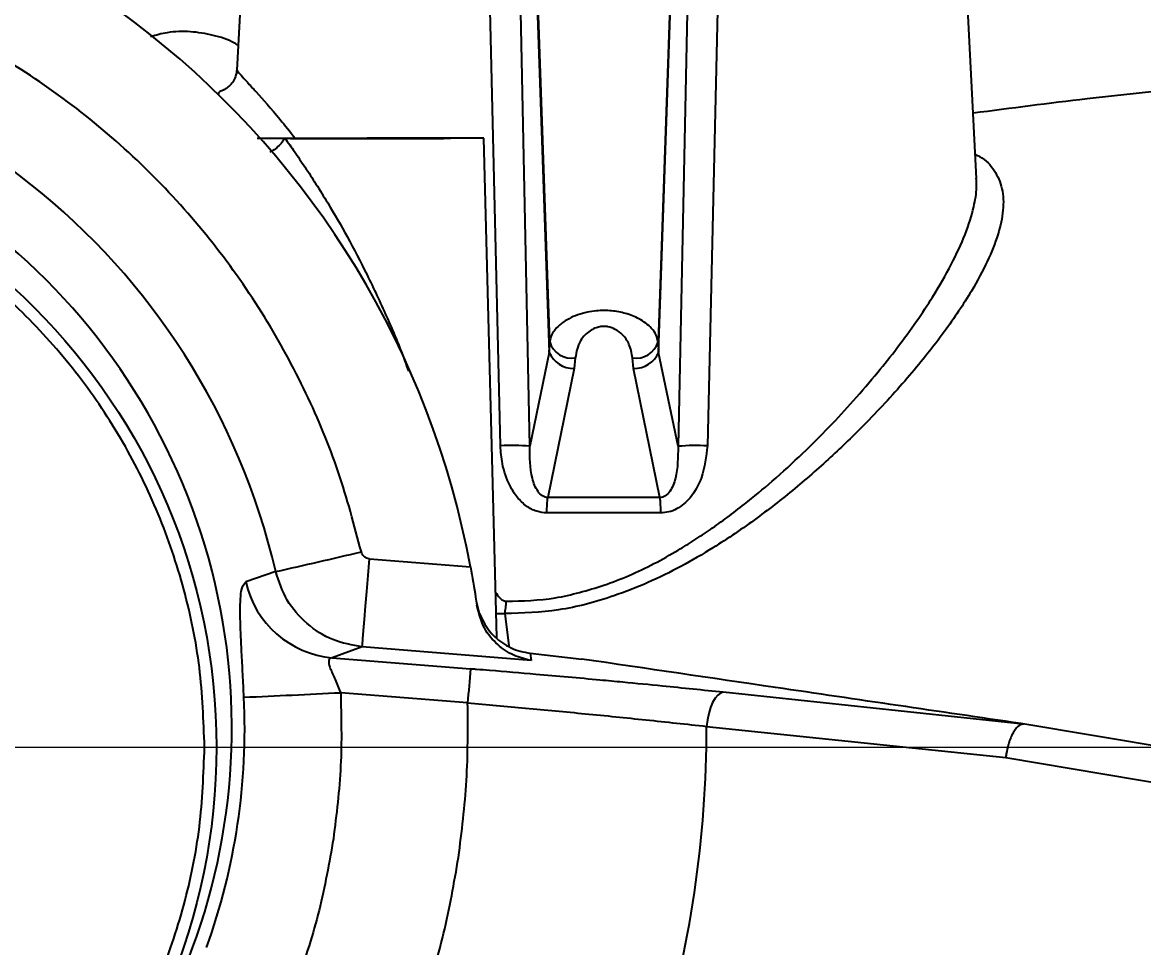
# Model space of a CAD drawing. Header units: millimetres. Extents: x 2278 to 4715, y 679 to 2402.
# Drawn here: x 3378 to 3472.7, y 1133.6 to 1211.8 of the extents above; entities that cross this region are included whole.
import ezdxf

# ---------------------------------------------------------------- set-up
doc = ezdxf.new("R2010")
doc.units = ezdxf.units.MM
doc.layers.add('AM_5', color=3, linetype='Continuous', lineweight=25)
doc.styles.add('SLDTEXTSTYLE1', font='txt.shx', dxfattribs={"width": 0.7, "bigfont": 'gbcbig.shx'})
doc.dimstyles.new('SLDDIMSTYLE12$0', dxfattribs={"dimtxt": 12, "dimasz": 10, "dimexe": 0, "dimexo": 0.0625, "dimgap": 0.875, "dimtad": 1, "dimdec": 1, "dimlfac": 1.8, "dimrnd": 1e-09, "dimzin": 12, "dimdsep": 46, "dimtxsty": 'SLDTEXTSTYLE1', "dimcen": 0.09, "dimdle": 8.16, "dimclrd": 3, "dimclre": 3, "dimadec": 0, "dimazin": 3, "dimtfac": 1, "dimtdec": 1, "dimtofl": 0, "dimtmove": 0, "dimatfit": 3, "dimfxl": 0, "dimfrac": 2, "dimtolj": 1, "dimlwd": 5, "dimlwe": 5, "dimarcsym": 0})
doc.dimstyles.new('SLDDIMSTYLE12$3', dxfattribs={"dimtxt": 12, "dimasz": 10, "dimexe": 0, "dimexo": 0.0625, "dimgap": 0.875, "dimtad": 1, "dimdec": 1, "dimlfac": 1.8, "dimrnd": 1e-09, "dimzin": 12, "dimdsep": 46, "dimtxsty": 'SLDTEXTSTYLE1', "dimcen": 0.09, "dimdle": 8.16, "dimclrd": 3, "dimclre": 3, "dimadec": 0, "dimazin": 3, "dimtfac": 1, "dimtdec": 1, "dimtofl": 0, "dimtmove": 0, "dimatfit": 3, "dimfxl": 0, "dimfrac": 2, "dimtolj": 1, "dimlwd": 5, "dimlwe": 5, "dimarcsym": 0})

# ---------------------------------------------------------------- blocks, each defined once
blk = doc.blocks.new('*D71')
at = {"layer": 'AM_5', "color": 3, "lineweight": 5, "transparency": 16777216}
blk.add_line((3341.859, 1151.043), (3341.859, 1334.14), dxfattribs=at)
at = {"layer": 'AM_5', "color": 3, "linetype": 'Continuous', "lineweight": 5, "transparency": 16777216}
for p, q in [((3351.859, 1334.14), (3509.099, 1334.14)), ((3519.099, 1224.837), (3519.099, 1334.14))]:
    blk.add_line(p, q, dxfattribs=at)
at = {"layer": 'AM_5', "color": 3, "transparency": 16777216}
for points in [[(3351.859, 1335.806), (3351.859, 1332.473), (3341.859, 1334.14)], [(3509.099, 1335.806), (3509.099, 1332.473), (3519.099, 1334.14)]]:
    blk.add_solid(points, dxfattribs=at)
at = {"layer": 'Defpoints', "color": 0, "transparency": 16777216}
for p in [(3519.099, 1334.14), (3519.099, 1224.775), (3341.859, 1150.98)]:
    blk.add_point(p, dxfattribs=at)
at = {"layer": 'AM_5', "color": 0, "transparency": 16777216, "insert": (3430.479, 1341.015), "char_height": 12, "attachment_point": 5, "style": 'SLDTEXTSTYLE1'}
blk.add_mtext('\\A1;178', dxfattribs=at)
blk = doc.blocks.new('*D62')
at = {"layer": 'AM_5', "color": 3, "lineweight": 5, "transparency": 16777216}
blk.add_line((3635.07, 1267.984), (3666.319, 1267.984), dxfattribs=at)
at = {"layer": 'AM_5', "color": 3, "linetype": 'Continuous', "lineweight": 5, "transparency": 16777216}
for p, q in [((3666.319, 1257.984), (3666.319, 1160.541)), ((3341.936, 1150.541), (3666.319, 1150.541))]:
    blk.add_line(p, q, dxfattribs=at)
at = {"layer": 'AM_5', "color": 3, "transparency": 16777216}
for points in [[(3664.652, 1257.984), (3667.986, 1257.984), (3666.319, 1267.984)], [(3664.652, 1160.541), (3667.986, 1160.541), (3666.319, 1150.541)]]:
    blk.add_solid(points, dxfattribs=at)
at = {"layer": 'Defpoints', "color": 0, "transparency": 16777216}
for p in [(3635.008, 1267.984), (3341.874, 1150.541), (3666.319, 1150.541)]:
    blk.add_point(p, dxfattribs=at)
at = {"layer": 'AM_5', "color": 0, "transparency": 16777216, "insert": (3659.444, 1209.263), "char_height": 12, "attachment_point": 5, "rotation": 90, "style": 'SLDTEXTSTYLE1'}
blk.add_mtext('\\A1;115', dxfattribs=at)
blk = doc.blocks.new('*D63')
at = {"layer": 'AM_5', "color": 3, "linetype": 'Continuous', "lineweight": 5, "transparency": 16777216}
blk.add_line((3488.292, 1319.245), (3462.482, 1287.196), dxfattribs=at)
at = {"layer": 'AM_5', "color": 3, "lineweight": 5, "transparency": 16777216}
for p, q in [((3409.078, 1220.995), (3409.258, 1220.995)), ((3409.168, 1220.905), (3409.168, 1221.085))]:
    blk.add_line(p, q, dxfattribs=at)
at = {"layer": 'AM_5', "color": 3, "transparency": 16777216}
blk.add_solid([(3461.184, 1288.241), (3463.78, 1286.151), (3456.21, 1279.408)], dxfattribs=at)
at = {"layer": 'Defpoints', "color": 0, "transparency": 16777216}
for p in [(3456.21, 1279.408), (3362.126, 1162.582)]:
    blk.add_point(p, dxfattribs=at)
at = {"layer": 'AM_5', "color": 0, "transparency": 16777216, "insert": (3473.169, 1311.427), "char_height": 12, "attachment_point": 5, "rotation": 51.15426, "style": 'SLDTEXTSTYLE1'}
blk.add_mtext('\\A1;%%C420', dxfattribs=at)

msp = doc.modelspace()

# ---------------------------------------------------------------- linework, layer by layer
at = {"color": 7, "linetype": 'Continuous', "lineweight": 25}
for p, q in [((3397.099, 1226.855), (3396.096, 1207.71)), ((3418.362, 1175.994), (3417.176, 1226.916)), ((3420.836, 1175.956), (3419.777, 1226.913)), ((3420.988, 1226.902), (3422.477, 1183.883)), ((3422.528, 1184.771), (3421.066, 1226.901)), ((3433.132, 1226.901), (3431.671, 1184.771)), ((3431.721, 1183.883), (3433.21, 1226.902)), ((3434.422, 1226.913), (3433.363, 1175.956)), ((3437.022, 1226.916), (3435.837, 1175.994)), ((3458.581, 1198.575), (3457.361, 1221.855)), ((3418.054, 1159.806), (3416.95, 1201.97)), ((3422.477, 1183.883), (3422.528, 1184.771)), ((3431.671, 1184.771), (3431.721, 1183.883)), ((3422.477, 1183.883), (3420.836, 1175.956)), ((3433.363, 1175.956), (3431.721, 1183.883)), ((3424.688, 1183.424), (3424.584, 1182.537)), ((3429.615, 1182.537), (3429.51, 1183.424)), ((3424.584, 1182.537), (3422.368, 1171.637)), ((3431.83, 1171.637), (3429.615, 1182.537)), ((3407.294, 1166.459), (3415.832, 1165.771)), ((3399.38, 1165.373), (3396.847, 1164.505)), ((3416.309, 1162.892), (3416.575, 1161.854)), ((3418, 1161.841), (3418.734, 1161.824)), ((3418.734, 1161.824), (3419.06, 1159.114)), ((3406.692, 1159.012), (3404.161, 1158.096)), ((3404.161, 1158.096), (3415.824, 1157.156)), ((3420.97, 1157.862), (3406.692, 1159.012)), ((3420.879, 1158.486), (3425.239, 1157.992)), ((3420.879, 1158.486), (3420.97, 1157.862)), ((3415.593, 1154.286), (3404.869, 1155.15)), ((3462.516, 1152.501), (3437.176, 1155.18)), ((3487.757, 1148.272), (3462.318, 1152.545)), ((3435.771, 1152.306), (3461.039, 1149.662)), ((3394.373, 1150.398), (3394.373, 1150.407)), ((3461.039, 1149.662), (3494.691, 1144.049))]:
    msp.add_line(p, q, dxfattribs=at)
at = {"color": 7, "linetype": 'Continuous', "lineweight": 25, "flags": 128}
for points in [[(3431.83, 1171.637), (3430.653, 1171.638), (3429.471, 1171.638), (3428.286, 1171.638), (3427.099, 1171.638), (3425.913, 1171.638), (3424.728, 1171.638), (3423.546, 1171.638), (3422.368, 1171.637)], [(3431.916, 1170.329), (3430.717, 1170.329), (3429.514, 1170.329), (3428.307, 1170.33), (3427.099, 1170.33), (3425.891, 1170.33), (3424.685, 1170.329), (3423.482, 1170.329), (3422.283, 1170.329)], [(3406.692, 1159.012), (3406.71, 1159.227), (3406.748, 1159.699), (3406.806, 1160.412), (3406.881, 1161.34), (3406.971, 1162.451), (3407.072, 1163.705), (3407.181, 1165.057), (3407.294, 1166.459)], [(3437.176, 1155.18), (3436.945, 1155.115), (3436.713, 1154.944), (3436.491, 1154.675), (3436.285, 1154.317), (3436.104, 1153.885), (3435.955, 1153.392), (3435.842, 1152.86), (3435.771, 1152.306)]]:
    msp.add_lwpolyline(points, dxfattribs=at)
at = {"color": 7, "linetype": 'Continuous', "lineweight": 25}
msp.add_circle((3341.874, 1150.541), 52.5, dxfattribs=at)
for centre, radius, start, end in [((3342.1, 1152.041), 75, 10.54851, 92.46086), ((3342.099, 1152.052), 58.809, 13.09228, 89.91829), ((3342.099, 1152.132), 53.574, 308.26934, 171.50515), ((3424.373, 1185.325), 1.927, 196.70211, 279.40565), ((3429.825, 1185.325), 1.927, 260.59454, 343.29737), ((3424.528, 1184.77), 2.234, 203.39428, 271.42772), ((3429.671, 1184.771), 2.234, 268.57245, 336.60531), ((3419.352, 1159.851), 16.174, 84.73329, 93.50893), ((3434.847, 1159.85), 16.174, 86.49111, 95.26667), ((3421.891, 1170.333), 10.025, 359.97591, 7.47448), ((3131.965, 2341.253), 1205.904, 282.812128, 283.164856), ((3404.916, 1166.336), 8.275, 192.79006, 264.76479), ((8347.012, 758.241), 4947.297, 175.375054, 175.408407), ((3342.1, 1152.115), 54.664, 340.22854, 2.782), ((3340.286, 2449.522), 1295.983, 272.494846, 272.856436), ((3342.1, 1152.109), 93.672, 342.88971, 0.12059)]:
    msp.add_arc(centre, radius, start, end, dxfattribs=at)
for points, knots in [([(3341.666, 981.809), (3344.227, 981.834), (3347.807, 981.869), (3353.076, 982.148), (3357.541, 982.483), (3362.857, 983.049), (3368.426, 983.822), (3374.239, 984.832), (3380.211, 986.088), (3386.287, 987.599), (3392.424, 989.369), (3398.59, 991.404), (3404.753, 993.703), (3410.89, 996.268), (3416.978, 999.099), (3422.998, 1002.192), (3428.931, 1005.547), (3434.76, 1009.159), (3440.469, 1013.025), (3446.045, 1017.139), (3451.472, 1021.496), (3456.738, 1026.09), (3461.829, 1030.915), (3466.734, 1035.963), (3471.441, 1041.226), (3475.939, 1046.695), (3480.217, 1052.364), (3484.266, 1058.221), (3488.075, 1064.258), (3491.637, 1070.463), (3494.942, 1076.828), (3497.983, 1083.341), (3500.752, 1089.99), (3503.243, 1096.764), (3505.448, 1103.652), (3507.363, 1110.641), (3508.981, 1117.718), (3510.299, 1124.872), (3511.312, 1132.089), (3512.016, 1139.356), (3512.409, 1146.66), (3512.488, 1153.988), (3512.251, 1161.326), (3511.697, 1168.661), (3510.825, 1175.979), (3509.634, 1183.266), (3508.126, 1190.508), (3506.301, 1197.693), (3504.161, 1204.806), (3501.707, 1211.833), (3498.942, 1218.762), (3495.869, 1225.578), (3492.492, 1232.269), (3488.815, 1238.821), (3484.841, 1245.221), (3480.576, 1251.456), (3476.025, 1257.514), (3471.193, 1263.382), (3466.086, 1269.049), (3460.709, 1274.501), (3455.263, 1279.549), (3449.789, 1284.201), (3444.331, 1288.471), (3438.706, 1292.513), (3432.925, 1296.321), (3426.997, 1299.89), (3420.935, 1303.212), (3414.749, 1306.282), (3408.452, 1309.095), (3402.059, 1311.647), (3395.583, 1313.933), (3389.046, 1315.95), (3382.471, 1317.692), (3375.898, 1319.157), (3369.404, 1320.339), (3363.115, 1321.236), (3357.591, 1321.819), (3352.708, 1322.187), (3347.884, 1322.426), (3341.91, 1322.543), (3336.393, 1322.433), (3331.124, 1322.161), (3326.659, 1321.824), (3321.343, 1321.259), (3315.774, 1320.485), (3309.961, 1319.476), (3303.989, 1318.219), (3297.913, 1316.709), (3291.775, 1314.938), (3285.61, 1312.904), (3279.447, 1310.604), (3273.31, 1308.039), (3267.222, 1305.209), (3261.202, 1302.115), (3255.269, 1298.76), (3249.44, 1295.148), (3243.731, 1291.283), (3238.155, 1287.169), (3232.728, 1282.811), (3227.462, 1278.217), (3222.371, 1273.393), (3217.466, 1268.345), (3212.759, 1263.082), (3208.261, 1257.612), (3203.983, 1251.944), (3199.934, 1246.087), (3196.125, 1240.05), (3192.563, 1233.844), (3189.258, 1227.479), (3186.215, 1220.967), (3183.453, 1214.316), (3181.116, 1208.034), (3179.838, 1203.929), (3179.275, 1202.12)], [0, 0, 0, 0, 0.0102074, 0.014274, 0.021037, 0.0280561, 0.0355867, 0.0434511, 0.0515783, 0.0599113, 0.0684099, 0.0770439, 0.085791, 0.0946336, 0.1035582, 0.112554, 0.1216124, 0.1307262, 0.1398897, 0.1490979, 0.1583469, 0.1676331, 0.1769537, 0.1863062, 0.1956884, 0.2050985, 0.2145348, 0.2239961, 0.233481, 0.2429885, 0.2525178, 0.262068, 0.2716385, 0.2812287, 0.2908382, 0.3004664, 0.3101132, 0.3197782, 0.3294613, 0.3391624, 0.3488814, 0.3586183, 0.3683733, 0.3781464, 0.387938, 0.3977483, 0.4075776, 0.4174265, 0.4272956, 0.4371854, 0.4470968, 0.4570307, 0.4669882, 0.4769704, 0.486979, 0.4970156, 0.5070822, 0.5171812, 0.5273154, 0.5374882, 0.5477037, 0.5569145, 0.5661226, 0.5753266, 0.5845258, 0.5937191, 0.6029052, 0.6120821, 0.6212471, 0.6303962, 0.6395236, 0.6486197, 0.6576679, 0.6666375, 0.6754633, 0.6839789, 0.6919633, 0.6976055, 0.7035012, 0.7112199, 0.7214273, 0.7254939, 0.7322569, 0.739276, 0.7468066, 0.754671, 0.7627982, 0.7711312, 0.7796298, 0.7882638, 0.7970109, 0.8058535, 0.8147781, 0.8237739, 0.8328323, 0.8419461, 0.8511096, 0.8603178, 0.8695668, 0.878853, 0.8881736, 0.8975261, 0.9069083, 0.9163184, 0.9257547, 0.935216, 0.9447009, 0.9542084, 0.9637377, 0.9732879, 0.9828584, 0.9924486, 1, 1, 1, 1]), ([(3342.483, 1302.498), (3344.883, 1302.461), (3348.242, 1302.409), (3353.184, 1302.105), (3357.374, 1301.748), (3362.361, 1301.157), (3367.582, 1300.357), (3373.028, 1299.319), (3378.616, 1298.036), (3384.295, 1296.497), (3390.023, 1294.699), (3395.767, 1292.639), (3401.497, 1290.315), (3407.19, 1287.727), (3412.822, 1284.877), (3418.373, 1281.767), (3423.826, 1278.401), (3429.164, 1274.781), (3434.37, 1270.914), (3439.428, 1266.806), (3444.326, 1262.461), (3449.05, 1257.889), (3453.586, 1253.095), (3457.922, 1248.09), (3462.046, 1242.881), (3465.948, 1237.477), (3469.618, 1231.89), (3473.044, 1226.129), (3476.219, 1220.205), (3479.132, 1214.13), (3481.777, 1207.915), (3484.145, 1201.573), (3486.23, 1195.116), (3488.025, 1188.557), (3489.524, 1181.908), (3490.723, 1175.184), (3491.62, 1168.399), (3492.195, 1161.565), (3492.469, 1155.498), (3492.418, 1151.714), (3492.397, 1150.221)], [0, 0, 0, 0, 0.030295, 0.042386, 0.06249, 0.08336, 0.105754, 0.129143, 0.153315, 0.178102, 0.203384, 0.229071, 0.255096, 0.281407, 0.307965, 0.334738, 0.361698, 0.388826, 0.416105, 0.443519, 0.471057, 0.498709, 0.526466, 0.554321, 0.582267, 0.6103, 0.638414, 0.666606, 0.694872, 0.72321, 0.751616, 0.780088, 0.808626, 0.837227, 0.86589, 0.894615, 0.9234, 0.952246, 0.981152, 1, 1, 1, 1]), ([(3406.614, 1167.042), (3406.013, 1169.309), (3404.797, 1173.894), (3402.025, 1180.545), (3398.511, 1187.022), (3394.195, 1193.178), (3389.134, 1198.885), (3383.42, 1203.995), (3377.155, 1208.412), (3370.455, 1212.058), (3363.486, 1214.877), (3356.383, 1216.843), (3349.279, 1218.047), (3344.538, 1218.199), (3342.194, 1218.275)], [0, 0, 0, 0, 0.079193, 0.160159, 0.242783, 0.327855, 0.413641, 0.5, 0.586354, 0.67214, 0.757217, 0.839835, 0.920804, 1, 1, 1, 1]), ([(3396.207, 1209.822), (3396.106, 1209.884), (3395.46, 1210.28), (3394.096, 1210.708), (3392.183, 1211.023), (3390.378, 1210.978), (3389.282, 1210.677), (3388.815, 1210.549)], [0, 0, 0, 0, 0.046566, 0.297792, 0.553799, 0.809807, 1, 1, 1, 1]), ([(3396.098, 1207.756), (3396.074, 1207.561), (3396.026, 1207.191), (3395.781, 1206.723), (3395.502, 1206.397), (3395.262, 1206.208), (3395.12, 1206.12), (3395.056, 1206.085), (3395.029, 1206.07), (3394.998, 1206.054), (3394.946, 1206.029), (3394.886, 1206.001), (3394.785, 1205.957), (3394.612, 1205.874), (3394.512, 1205.813), (3394.568, 1205.69), (3394.581, 1205.661)], [0, 0, 0, 0, 0.101386, 0.193388, 0.268842, 0.32211, 0.350749, 0.355835, 0.359447, 0.367619, 0.377614, 0.404377, 0.441249, 0.547079, 0.891427, 1, 1, 1, 1]), ([(3396.122, 1207.71), (3396.124, 1207.697), (3396.128, 1207.665), (3396.422, 1207.327), (3396.949, 1206.748), (3397.959, 1205.629), (3399.302, 1204.148), (3400.585, 1202.528), (3401.013, 1201.987)], [0, 0, 0, 0, 0.107122, 0.254951, 0.403491, 0.552687, 0.85071, 1, 1, 1, 1]), ([(3480.362, 1206.58), (3476.207, 1206.177), (3468.837, 1205.462), (3461.495, 1204.504), (3458.292, 1204.087)], [0, 0, 0, 0, 0.5637924, 1, 1, 1, 1]), ([(3397.825, 1201.977), (3397.881, 1201.977), (3398.115, 1201.979), (3398.87, 1201.982), (3399.73, 1201.984), (3400.16, 1201.985)], [0, 0, 0, 0, 0.136953, 0.5689836, 1, 1, 1, 1]), ([(3400.16, 1201.985), (3400.082, 1201.865), (3399.919, 1201.613), (3399.568, 1201.247), (3399.21, 1200.951), (3398.97, 1200.827), (3398.884, 1200.782)], [0, 0, 0, 0, 0.2518499, 0.5312867, 0.8327048, 1, 1, 1, 1]), ([(3400.1, 1201.97), (3400.205, 1201.968), (3400.415, 1201.964), (3402.034, 1201.959), (3404.348, 1201.956), (3406.182, 1201.955), (3407.099, 1201.955)], [0, 0, 0, 0, 0.249997, 0.499998, 0.749999, 1, 1, 1, 1]), ([(3400.16, 1201.985), (3400.428, 1201.609), (3400.981, 1200.832), (3401.866, 1199.529), (3402.807, 1198.085), (3404.015, 1196.135), (3405.492, 1193.591), (3406.548, 1191.52), (3407.1, 1190.439)], [0, 0, 0, 0, 0.11372, 0.234976, 0.364226, 0.501846, 0.739903, 1, 1, 1, 1]), ([(3407.099, 1201.955), (3408.014, 1201.955), (3409.843, 1201.956), (3412.2, 1201.959), (3413.653, 1201.964), (3414.277, 1201.968), (3414.099, 1201.97), (3414.099, 1201.97)], [0, 0, 0, 0, 0.249999, 0.499998, 0.749997, 0.999997, 1, 1, 1, 1]), ([(3416.949, 1201.97), (3416.913, 1201.972), (3416.839, 1201.974), (3416.254, 1201.978), (3415.344, 1201.982), (3414.109, 1201.985), (3412.607, 1201.988), (3410.893, 1201.99), (3409.034, 1201.991), (3407.744, 1201.991), (3407.1, 1201.991)], [0, 0, 0, 0, 0.1249659, 0.2499708, 0.3749756, 0.4999805, 0.6249854, 0.7499903, 0.8749951, 1, 1, 1, 1]), ([(3458.476, 1200.591), (3458.591, 1200.54), (3459.332, 1200.211), (3460.128, 1199.272), (3460.821, 1197.771), (3460.889, 1195.936), (3460.45, 1193.87), (3459.54, 1191.576), (3458.071, 1188.845), (3455.914, 1185.619), (3452.997, 1181.948), (3449.847, 1178.492), (3446.639, 1175.351), (3443.485, 1172.56), (3440.056, 1169.861), (3436.742, 1167.599), (3433.642, 1165.798), (3430.852, 1164.421), (3427.426, 1163.076), (3423.339, 1161.972), (3420.246, 1161.872), (3418.734, 1161.824)], [0, 0, 0, 0, 0.010042, 0.064236, 0.11953, 0.174168, 0.228913, 0.282609, 0.338066, 0.410154, 0.483512, 0.55672, 0.61143, 0.666619, 0.72189, 0.77702, 0.814622, 0.851761, 0.888283, 0.945402, 1, 1, 1, 1]), ([(3427.099, 1164.219), (3427.816, 1164.487), (3429.261, 1165.025), (3431.356, 1166.038), (3433.175, 1167.049), (3434.756, 1168.029), (3436.134, 1168.949), (3437.55, 1169.964), (3439.309, 1171.311), (3441.47, 1173.112), (3443.86, 1175.299), (3446.142, 1177.582), (3448.262, 1179.872), (3450.17, 1182.104), (3451.948, 1184.349), (3453.495, 1186.474), (3455.064, 1188.847), (3456.491, 1191.321), (3457.677, 1193.882), (3458.348, 1196.033), (3458.619, 1197.601), (3458.562, 1198.344), (3458.542, 1198.607)], [0, 0, 0, 0, 0.037187, 0.074872, 0.113617, 0.139589, 0.167223, 0.196534, 0.227532, 0.280248, 0.342157, 0.399335, 0.456228, 0.517553, 0.570386, 0.630084, 0.684603, 0.761377, 0.836598, 0.9113, 0.9687, 1, 1, 1, 1]), ([(3407.1, 1190.439), (3407.655, 1189.27), (3408.794, 1186.871), (3409.945, 1184.146), (3410.487, 1182.585), (3410.585, 1182.303)], [0, 0, 0, 0, 0.437744, 0.898377, 1, 1, 1, 1]), ([(3431.671, 1184.771), (3431.633, 1184.964), (3431.556, 1185.359), (3431.073, 1186.041), (3430.217, 1186.702), (3429.006, 1187.193), (3427.748, 1187.431), (3426.626, 1187.432), (3425.665, 1187.29), (3424.871, 1187.066), (3424.061, 1186.711), (3423.286, 1186.186), (3422.749, 1185.553), (3422.559, 1185.058), (3422.533, 1184.816), (3422.528, 1184.771)], [0, 0, 0, 0, 0.077979, 0.160059, 0.280852, 0.375071, 0.456245, 0.541312, 0.593496, 0.653255, 0.717427, 0.800118, 0.90139, 0.981848, 1, 1, 1, 1]), ([(3429.51, 1183.424), (3429.45, 1183.819), (3429.346, 1184.501), (3428.774, 1185.329), (3428.142, 1185.833), (3427.562, 1186.047), (3427.107, 1186.09), (3426.725, 1186.057), (3426.318, 1185.938), (3425.888, 1185.702), (3425.471, 1185.345), (3424.892, 1184.598), (3424.774, 1183.918), (3424.688, 1183.424)], [0, 0, 0, 0, 0.174868, 0.30144, 0.391995, 0.46325, 0.499207, 0.535144, 0.583037, 0.634939, 0.701658, 0.783051, 1, 1, 1, 1]), ([(3422.283, 1170.329), (3421.992, 1170.357), (3421.373, 1170.417), (3420.503, 1170.9), (3419.742, 1171.65), (3418.994, 1172.84), (3418.486, 1174.325), (3418.399, 1175.493), (3418.362, 1175.994)], [0, 0, 0, 0, 0.115598, 0.245032, 0.388443, 0.539656, 0.802334, 1, 1, 1, 1]), ([(3422.368, 1171.637), (3422.288, 1171.642), (3422.122, 1171.653), (3421.811, 1171.808), (3421.358, 1172.308), (3420.846, 1173.715), (3420.84, 1175.043), (3420.836, 1175.956)], [0, 0, 0, 0, 0.045655, 0.093449, 0.200152, 0.449571, 1, 1, 1, 1]), ([(3433.363, 1175.956), (3433.359, 1175.042), (3433.353, 1173.713), (3432.839, 1172.306), (3432.386, 1171.807), (3432.076, 1171.653), (3431.911, 1171.642), (3431.83, 1171.637)], [0, 0, 0, 0, 0.550977, 0.800251, 0.906743, 0.954419, 1, 1, 1, 1]), ([(3435.837, 1175.994), (3435.736, 1175.082), (3435.562, 1173.511), (3434.552, 1171.673), (3433.5, 1170.747), (3432.606, 1170.379), (3432.143, 1170.345), (3431.916, 1170.329)], [0, 0, 0, 0, 0.359009, 0.618536, 0.816371, 0.909523, 1, 1, 1, 1]), ([(3407.294, 1166.459), (3407.215, 1166.473), (3407.057, 1166.5), (3406.852, 1166.631), (3406.69, 1166.813), (3406.64, 1166.966), (3406.614, 1167.042)], [0, 0, 0, 0, 0.25015, 0.499371, 0.749258, 1, 1, 1, 1]), ([(3415.832, 1165.771), (3415.986, 1164.898), (3416.183, 1163.781), (3416.33, 1162.757), (3416.362, 1162.532)], [0, 0, 0, 0, 0.7808606, 1, 1, 1, 1]), ([(3406.692, 1159.012), (3405.846, 1159.165), (3404.152, 1159.47), (3401.95, 1160.901), (3400.208, 1162.888), (3399.657, 1164.543), (3399.38, 1165.373)], [0, 0, 0, 0, 0.248705, 0.49819, 0.748377, 1, 1, 1, 1]), ([(3396.699, 1154.768), (3396.667, 1155.418), (3396.601, 1156.735), (3396.505, 1158.597), (3396.421, 1160.293), (3396.376, 1161.729), (3396.385, 1162.886), (3396.478, 1164.063), (3396.699, 1164.328), (3396.847, 1164.505)], [0, 0, 0, 0, 0.123523, 0.250151, 0.37478, 0.500212, 0.623523, 0.749713, 1, 1, 1, 1]), ([(3418.849, 1162.867), (3420.234, 1162.902), (3423.013, 1162.971), (3425.734, 1163.802), (3427.099, 1164.219)], [0, 0, 0, 0, 0.498326, 1, 1, 1, 1]), ([(3417.953, 1163.648), (3418.06, 1163.475), (3418.223, 1163.211), (3418.505, 1162.98), (3418.696, 1162.886), (3418.8, 1162.873), (3418.849, 1162.867)], [0, 0, 0, 0, 0.486512, 0.744407, 0.879183, 1, 1, 1, 1]), ([(3418.734, 1161.824), (3418.762, 1161.985), (3418.818, 1162.307), (3418.839, 1162.681), (3418.849, 1162.867)], [0, 0, 0, 0, 0.5, 1, 1, 1, 1]), ([(3420.97, 1157.862), (3420.469, 1157.981), (3419.47, 1158.217), (3418.107, 1159.15), (3416.907, 1160.505), (3416.544, 1161.856), (3416.362, 1162.532)], [0, 0, 0, 0, 0.250554, 0.500259, 0.750054, 1, 1, 1, 1]), ([(3416.575, 1161.854), (3416.818, 1161.355), (3417.302, 1160.359), (3418.543, 1159.266), (3419.776, 1158.667), (3420.595, 1158.533), (3420.879, 1158.486)], [0, 0, 0, 0, 0.270985, 0.540835, 0.840956, 1, 1, 1, 1]), ([(3404.161, 1158.096), (3404.083, 1158.083), (3403.93, 1158.057), (3403.84, 1157.871), (3403.867, 1157.584), (3404.029, 1157.075), (3404.399, 1156.266), (3404.711, 1155.526), (3404.869, 1155.15)], [0, 0, 0, 0, 0.125165, 0.244002, 0.362149, 0.483423, 0.737795, 1, 1, 1, 1]), ([(3437.176, 1155.18), (3435.48, 1155.356), (3432.71, 1155.644), (3429.189, 1155.984), (3425.634, 1156.317), (3421.878, 1156.653), (3418.382, 1156.948), (3416.6, 1157.094), (3416.06, 1157.137), (3415.887, 1157.151), (3415.824, 1157.156)], [0, 0, 0, 0, 0.250165, 0.408557, 0.498724, 0.748485, 0.926363, 0.976321, 0.991455, 1, 1, 1, 1]), ([(3462.318, 1152.545), (3455.416, 1153.559), (3443.092, 1155.369), (3430.694, 1157.19), (3425.239, 1157.992)], [0, 0, 0, 0, 0.56, 1, 1, 1, 1]), ([(3415.593, 1154.286), (3417.225, 1154.142), (3420.556, 1153.848), (3425.597, 1153.369), (3430.742, 1152.853), (3434.074, 1152.491), (3435.771, 1152.306)], [0, 0, 0, 0, 0.235421, 0.48057, 0.735435, 1, 1, 1, 1]), ([(3462.516, 1152.501), (3462.366, 1152.457), (3462.136, 1152.39), (3461.828, 1152.033), (3461.535, 1151.558), (3461.264, 1150.858), (3461.112, 1150.178), (3461.057, 1149.811), (3461.043, 1149.7), (3461.039, 1149.662)], [0, 0, 0, 0, 0.238995, 0.367832, 0.499678, 0.748972, 0.924681, 0.973941, 1, 1, 1, 1]), ([(3462.318, 1152.545), (3462.355, 1152.539), (3462.433, 1152.527), (3462.508, 1152.514), (3462.533, 1152.506), (3462.53, 1152.502), (3462.519, 1152.502), (3462.516, 1152.501)], [0, 0, 0, 0, 0.332571, 0.687965, 0.831381, 0.949784, 1, 1, 1, 1])]:
    msp.add_open_spline(points, degree=3, knots=knots, dxfattribs=at)
for points in [[(3393.374, 1150.543), (3393.289, 1152.79), (3393.119, 1157.284), (3391.751, 1163.91), (3389.592, 1170.307), (3386.601, 1176.366), (3382.848, 1181.984), (3378.394, 1187.063), (3373.315, 1191.517), (3367.697, 1195.271), (3361.638, 1198.259), (3355.241, 1200.43), (3348.615, 1201.748), (3341.874, 1202.19), (3335.132, 1201.748), (3328.506, 1200.43), (3322.109, 1198.259), (3316.05, 1195.271), (3310.433, 1191.517), (3305.354, 1187.063), (3300.899, 1181.984), (3297.147, 1176.366), (3294.155, 1170.307), (3291.997, 1163.91), (3290.629, 1157.284), (3290.459, 1152.79), (3290.374, 1150.543)], [(3400.16, 1201.985), (3400.641, 1201.986), (3401.603, 1201.988), (3403.326, 1201.99), (3405.174, 1201.991), (3406.458, 1201.991), (3407.1, 1201.991)], [(3422.283, 1170.329), (3422.289, 1170.574), (3422.299, 1171.064), (3422.345, 1171.446), (3422.368, 1171.637)], [(3404.869, 1155.15), (3404.919, 1153.087), (3405.018, 1148.961), (3404.509, 1144.865), (3404.254, 1142.817)], [(3414.819, 1141.239), (3415.093, 1143.404), (3415.642, 1147.736), (3415.609, 1152.103), (3415.593, 1154.286)], [(3290.374, 1150.543), (3290.459, 1148.296), (3290.629, 1143.801), (3291.997, 1137.176), (3294.155, 1130.778), (3297.147, 1124.719), (3300.899, 1119.102), (3305.354, 1114.023), (3310.433, 1109.568), (3316.05, 1105.815), (3322.109, 1102.827), (3328.506, 1100.655), (3335.132, 1099.337), (3341.874, 1098.896), (3348.615, 1099.337), (3355.241, 1100.655), (3361.638, 1102.827), (3367.697, 1105.815), (3373.315, 1109.568), (3378.394, 1114.023), (3382.848, 1119.102), (3386.601, 1124.719), (3389.592, 1130.778), (3391.751, 1137.176), (3393.119, 1143.801), (3393.289, 1148.296), (3393.374, 1150.543)], [(3404.254, 1142.817), (3403.899, 1140.784), (3403.19, 1136.718), (3401.889, 1132.8), (3401.239, 1130.842)], [(3411.747, 1128.535), (3412.4, 1130.618), (3413.708, 1134.784), (3414.448, 1139.087), (3414.819, 1141.239)]]:
    msp.add_open_spline(points, degree=3, dxfattribs=at)

# ---------------------------------------------------------------- dimensions: what is measured, and where the dimension line sits
at = {"layer": 'AM_5'}
for base, p1, p2, angle, text, picture, middle in [((3519.099, 1334.14), (3341.859, 1150.98), (3519.099, 1224.775), 360, '178', '*D71', (3430.479, 1341.015)), ((3666.319, 1150.541), (3635.008, 1267.984), (3341.874, 1150.541), 90, '115', '*D62', (3659.444, 1209.263))]:
    dim = msp.add_linear_dim(base=base, p1=p1, p2=p2, angle=angle, text=text, dimstyle='SLDDIMSTYLE12$0', override={"dimlfac": 1, "dimpost": ''}, dxfattribs=at)
    dim.commit()
    dim.dimension.update_dxf_attribs({"geometry": picture, "text_midpoint": middle})
dim = msp.add_diameter_dim_2p(p1=(3362.126, 1162.582), p2=(3456.21, 1279.408), text='%%C420', dimstyle='SLDDIMSTYLE12$3', override={"dimlfac": 1, "dimpost": ''}, dxfattribs=at)
dim.commit()
dim.dimension.update_dxf_attribs({"geometry": '*D63', "text_midpoint": (3473.169, 1311.427)})

doc.saveas('drawing.dxf')
